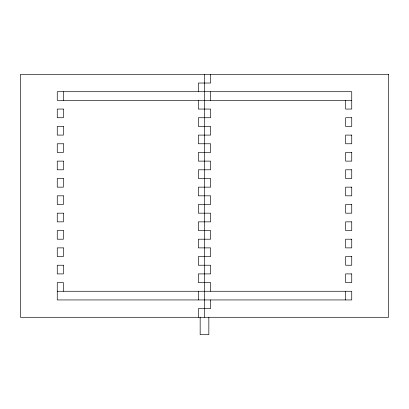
<?xml version="1.0" encoding="UTF-8"?>
<svg xmlns="http://www.w3.org/2000/svg" width="409" height="409" viewBox="0 0 409 409"><rect width="100%" height="100%" fill="white"/><g stroke="black" fill="none" stroke-linecap="round" stroke-linejoin="round"><path stroke-width="0.61" d="M351.74 100.384L57.26 100.384L57.26 91.708L351.74 91.708L351.74 109.06L345.605 109.06L345.605 100.384M57.26 291.264L351.74 291.264L351.74 299.94L57.26 299.94L57.26 282.588L63.395 282.588L63.395 291.264M345.605 291.264L345.605 299.94M210.635 74.356L210.635 83.032L198.365 83.032L198.365 91.708M210.635 91.708L210.635 100.384M210.635 291.264L210.635 282.588L198.365 282.588L198.365 273.907L210.635 273.907L210.635 265.231L198.365 265.231L198.365 256.555L210.635 256.555L210.635 247.88L198.365 247.88L198.365 239.204L210.635 239.204L210.635 230.528L198.365 230.528L198.365 221.852L210.635 221.852L210.635 213.176L198.365 213.176L198.365 204.5L210.635 204.5L210.635 195.824L198.365 195.824L198.365 187.148L210.635 187.148L210.635 178.472L198.365 178.472L198.365 169.796L210.635 169.796L210.635 161.12L198.365 161.12L198.365 152.445L210.635 152.445L210.635 143.769L198.365 143.769L198.365 135.093L210.635 135.093L210.635 126.412L198.365 126.412L198.365 117.736L210.635 117.736L210.635 109.06L198.365 109.06L198.365 100.384M210.635 299.94L210.635 308.616L198.365 308.616L198.365 317.292M208.841 317.45L208.841 334.644L200.159 334.644L200.159 317.45M204.5 74.356L204.5 317.292M198.365 291.264L198.365 299.94M63.395 91.708L63.395 100.384M388.55 74.356L20.45 74.356L20.45 317.292L388.55 317.292L388.55 74.356M63.395 109.06L57.26 109.06L57.26 117.736L63.395 117.736L63.395 109.06M351.74 117.736L345.605 117.736L345.605 126.412L351.74 126.412L351.74 117.736M63.395 126.412L57.26 126.412L57.26 135.093L63.395 135.093L63.395 126.412M351.74 135.093L345.605 135.093L345.605 143.769L351.74 143.769L351.74 135.093M63.395 143.769L57.26 143.769L57.26 152.445L63.395 152.445L63.395 143.769M351.74 152.445L345.605 152.445L345.605 161.12L351.74 161.12L351.74 152.445M63.395 161.12L57.26 161.12L57.26 169.796L63.395 169.796L63.395 161.12M351.74 169.796L345.605 169.796L345.605 178.472L351.74 178.472L351.74 169.796M63.395 178.472L57.26 178.472L57.26 187.148L63.395 187.148L63.395 178.472M351.74 187.148L345.605 187.148L345.605 195.824L351.74 195.824L351.74 187.148M63.395 195.824L57.26 195.824L57.26 204.5L63.395 204.5L63.395 195.824M351.74 204.5L345.605 204.5L345.605 213.176L351.74 213.176L351.74 204.5M63.395 213.176L57.26 213.176L57.26 221.852L63.395 221.852L63.395 213.176M351.74 221.852L345.605 221.852L345.605 230.528L351.74 230.528L351.74 221.852M63.395 230.528L57.26 230.528L57.26 239.204L63.395 239.204L63.395 230.528M351.74 239.204L345.605 239.204L345.605 247.88L351.74 247.88L351.74 239.204M63.395 247.88L57.26 247.88L57.26 256.555L63.395 256.555L63.395 247.88M351.74 256.555L345.605 256.555L345.605 265.231L351.74 265.231L351.74 256.555M63.395 265.231L57.26 265.231L57.26 273.907L63.395 273.907L63.395 265.231M351.74 273.907L345.605 273.907L345.605 282.588L351.74 282.588L351.74 273.907"/></g></svg>
